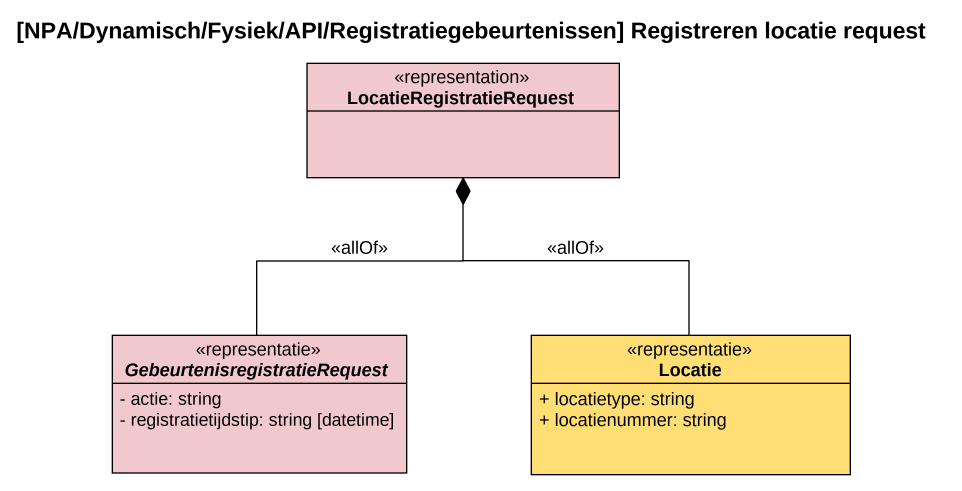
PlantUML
@startuml
title [NPA/Dynamisch/Fysiek/API/Registratiegebeurtenissen] Registreren locatie request
hide circle
hide empty members
skinparam classAttributeIconSize 0
class LocatieRegistratieRequest <<representation>> #F0C8CD
abstract class "GebeurtenisregistratieRequest" as GebeurtenisregistratieReques <<representatie>> #F0C8CD {
  - actie: string
  - registratietijdstip: string [datetime]
}
class Locatie <<representatie>> #FFDE73 {
  + locatietype: string
  + locatienummer: string
}
GebeurtenisregistratieReques -up-* LocatieRegistratieRequest : <<allOf>>
Locatie -up-* LocatieRegistratieRequest : <<allOf>>
@enduml
